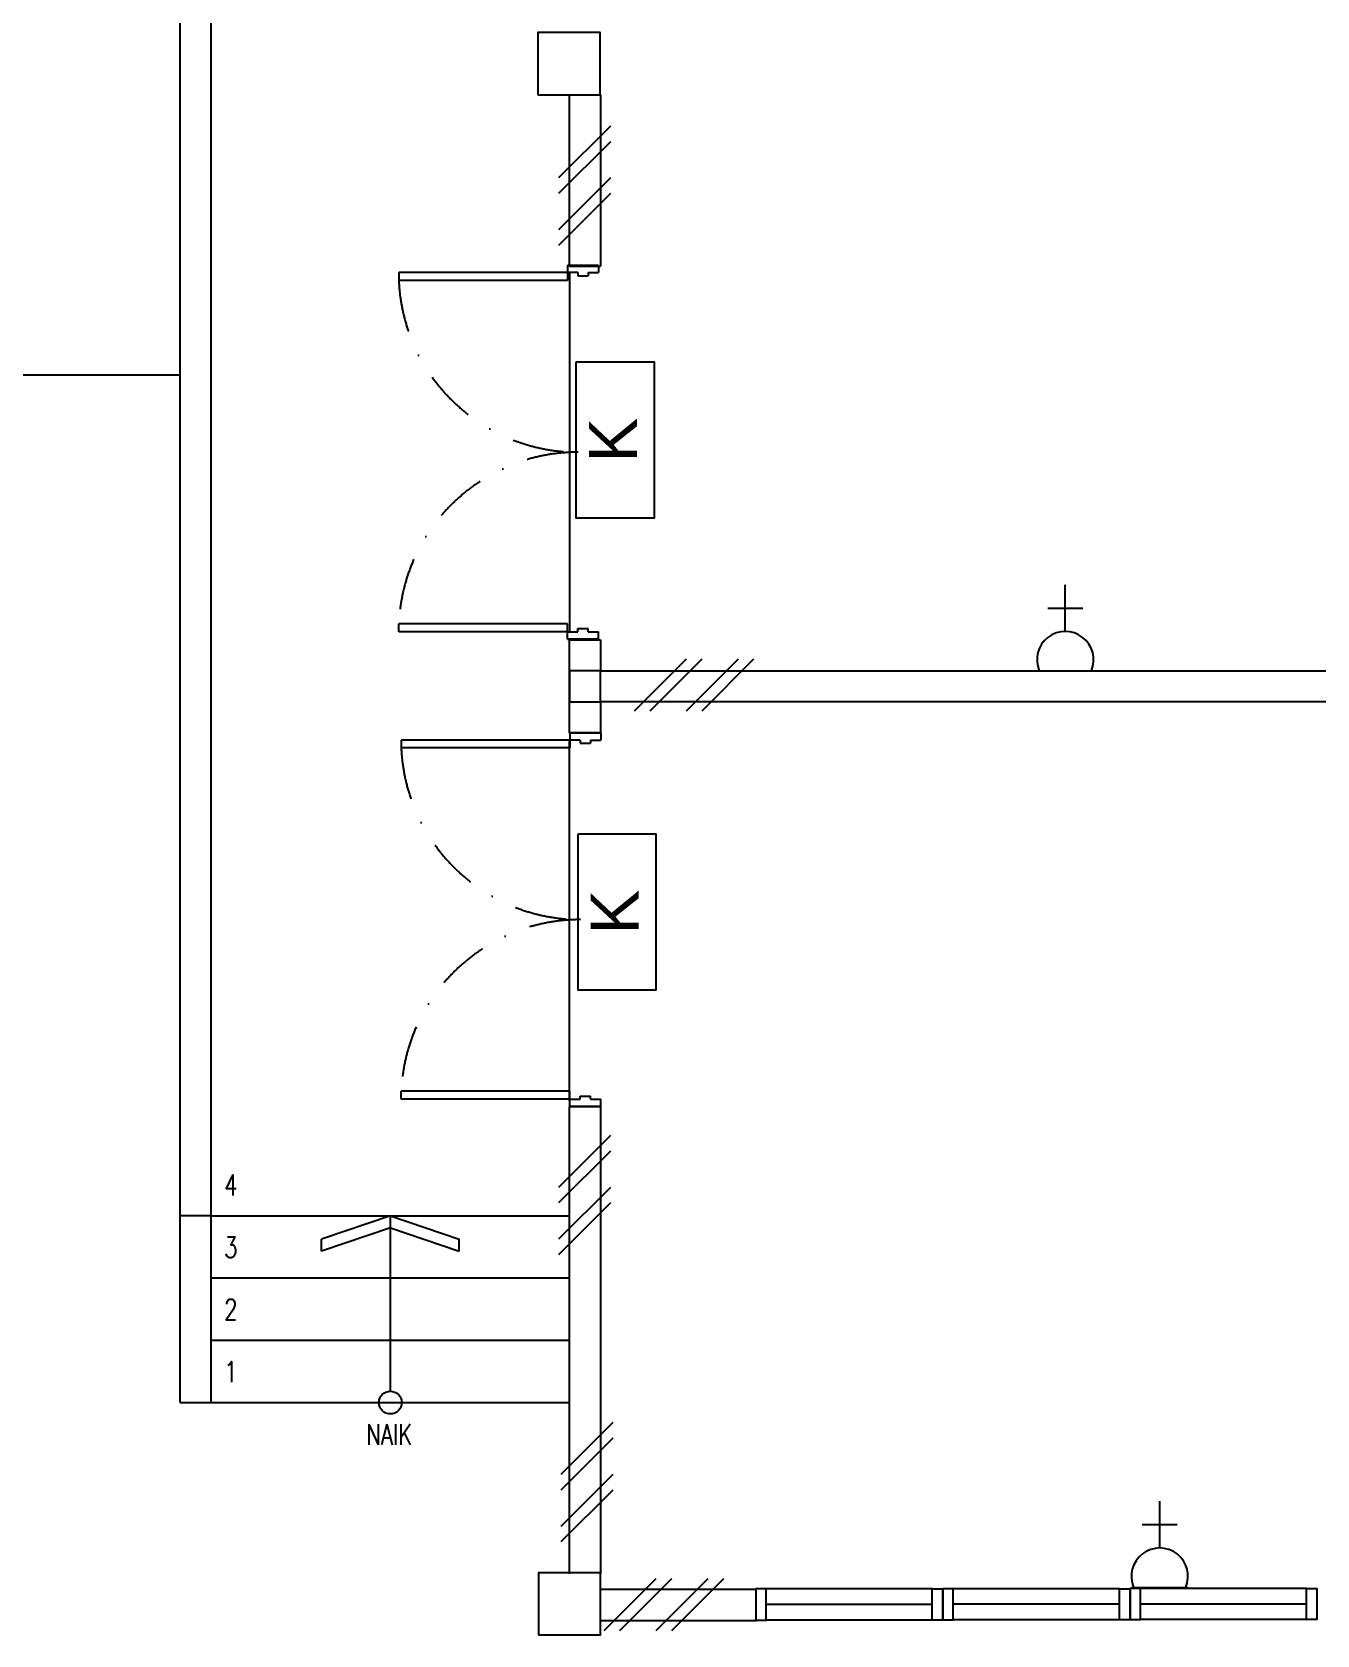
# Model space of a CAD drawing. Header units: millimetres. Extents: x 1824 to 81424, y 1027 to 57127.
# Drawn here: x 51121 to 57309, y 18053 to 25775 of the extents above; entities that cross this region are included whole.
import ezdxf

# ---------------------------------------------------------------- set-up
doc = ezdxf.new("R2010")
doc.units = ezdxf.units.MM
doc.linetypes.add('DASHDOT', pattern=[1, 0.5, -0.25, 0, -0.25])
doc.linetypes.add('HIDDEN', pattern=[0.375, 0.25, -0.125])
for name, color, linetype in [('A-COLUMN', 3, 'Continuous'), ('A-DOOR', 9, 'Continuous'), ('A-DROP', 8, 'Continuous'), ('A-NOTE', 2, 'Continuous'), ('A-STAIR', 2, 'Continuous'), ('A-SYM', 8, 'Continuous'), ('A-TXTBOMBA', 7, 'Continuous'), ('A-WALL', 1, 'Continuous'), ('A-WIN', 9, 'Continuous'), ('A-WLH', 7, 'Continuous'), ('ELECT', 6, 'Continuous')]:
    doc.layers.add(name, color=color, linetype=linetype)
doc.styles.add('arial', font='arial.ttf')
doc.styles.add('ROMANS', font='romans.shx', dxfattribs={"width": 0.75, "height": 200})

# ---------------------------------------------------------------- blocks, each defined once
blk = doc.blocks.new('A$C49831240')
at = {"layer": 'A-WLH', "color": 8}
for p, q in [((250, 575), (0, 325)), ((250, 500), (0, 250)), ((250, 325), (0, 75)), ((250, 250), (0, 0))]:
    blk.add_line(p, q, dxfattribs=at)
blk = doc.blocks.new('A$C04C40081')
at = {"layer": 'A-WIN', "color": 8}
for p, q in [((850, 150), (50, 150)), ((850, 75), (50, 75)), ((850, 0), (50, 0))]:
    blk.add_line(p, q, dxfattribs=at)
at = {"layer": 'A-WIN', "color": 8, "linetype": 'Continuous'}
for points in [[(50, 150), (0, 150), (0, 0), (50, 0)], [(850, 150), (900, 150), (900, 0), (850, 0)]]:
    blk.add_lwpolyline(points, close=True, dxfattribs=at)
blk = doc.blocks.new('A$C13432639')
at = {"layer": 'A-DOOR', "color": 8, "linetype": 'Continuous'}
for p, q in [((962.2, 1800), (812.2, 1800)), ((812.2, 1800), (812.2, 1765)), ((812.2, 1800), (962.2, 1800)), ((812.2, 1800), (812.2, 1800)), ((962.2, 1800), (962.2, 1765)), ((962.2, 1800), (962.2, 1800)), ((862.2, 1765), (812.2, 1765)), ((862.2, 1765), (862.2, 1750)), ((862.2, 1750), (912.2, 1750)), ((912.2, 1765), (912.2, 1750)), ((912.2, 1765), (962.2, 1765)), ((812.2, 0), (812.2, 35)), ((812.2, 35), (862.2, 35)), ((962.2, 0), (812.2, 0)), ((812.2, 0), (962.2, 0)), ((812.2, 0), (962.2, 0)), ((962.2, 0), (812.2, 0)), ((812.2, 0), (962.2, 0)), ((812.2, 0), (812.2, 0)), ((962.2, 0), (812.2, 0)), ((812.2, 0), (962.2, 0)), ((812.2, 0), (812.2, 0)), ((862.2, 35), (862.2, 50)), ((862.2, 50), (912.2, 50)), ((912.2, 35), (912.2, 50)), ((912.2, 35), (962.2, 35)), ((962.2, 0), (962.2, 35)), ((962.2, 0), (962.2, 0)), ((962.2, 0), (962.2, 0))]:
    blk.add_line(p, q, dxfattribs=at)
at = {"layer": 'A-DOOR', "color": 8}
for p, q in [((812.2, 1765), (0, 1765)), ((0, 1765), (0, 1727)), ((812.2, 1727), (0, 1727)), ((812.2, 1765), (812.2, 1727)), ((812.2, 73), (0, 73)), ((0, 35), (0, 73)), ((812.2, 35), (0, 35)), ((812.2, 35), (812.2, 73))]:
    blk.add_line(p, q, dxfattribs=at)
at = {"layer": 'A-DOOR', "color": 8, "linetype": 'DASHDOT', "ltscale": 500}
for centre, start, end in [((864.2, 1765), 182.51785, 270), ((864.2, 35), 90, 177.48215)]:
    blk.add_arc(centre, 865, start, end, dxfattribs=at)
blk = doc.blocks.new('SOCKET')
at = {"layer": 'ELECT', "color": 6}
for p, q in [((15248.7, 25891.4), (15248.7, 26116.4)), ((15164.3, 26003.9), (15333.1, 26003.9)), ((15112.3, 25701.6), (15385.1, 25701.6))]:
    blk.add_line(p, q, dxfattribs=at)
blk.add_arc((15248.7, 25755), 136.4, 336.97635, 203.02365, dxfattribs=at)

msp = doc.modelspace()

# ---------------------------------------------------------------- linework, layer by layer
at = {"layer": 'A-COLUMN', "color": 8}
for points in [[(53556.3, 25472.6), (53856.3, 25472.6), (53856.3, 25772.6), (53556.3, 25772.6)], [(53859, 22697.9), (53709, 22697.9), (53709, 22547.9), (53859, 22547.9)], [(53559.3, 18053.4), (53859.3, 18053.4), (53859.3, 18353.4), (53559.3, 18353.4)]]:
    msp.add_lwpolyline(points, close=True, dxfattribs=at)
at = {"layer": 'A-DROP', "color": 8}
for p, q in [((53709, 24618.9), (53709, 22882.9)), ((50859, 24122.9), (51834, 24122.9)), ((53709, 20626.9), (53709, 22362.9))]:
    msp.add_line(p, q, dxfattribs=at)
at = {"layer": 'A-NOTE', "color": 8, "linetype": 'Continuous', "ltscale": 500}
for p, q in [((52846.5, 20072.9), (52515.6, 19960.1)), ((52846.5, 20015.2), (52515.6, 19902.5)), ((52846.5, 19227.9), (52846.5, 20072.9)), ((52846.5, 20072.9), (53177.5, 19960.1)), ((52846.5, 20015.2), (53177.5, 19902.5)), ((52515.6, 19902.5), (52515.6, 19960.1)), ((53177.5, 19902.5), (53177.5, 19960.1))]:
    msp.add_line(p, q, dxfattribs=at)
msp.add_circle((52846.5, 19172.9), 55, dxfattribs=at)
at = {"layer": 'A-STAIR', "color": 8}
for p, q in [((51984, 19172.9), (51984, 40922.9)), ((51834, 19172.9), (51834, 28472.9)), ((51984, 20072.9), (51834, 20072.9)), ((51984, 20072.9), (53709, 20072.9)), ((51984, 19772.9), (53709, 19772.9)), ((51984, 19472.9), (53709, 19472.9)), ((51834, 19172.9), (53709, 19172.9))]:
    msp.add_line(p, q, dxfattribs=at)
at = {"layer": 'A-TXTBOMBA', "color": 7}
for points in [[(53740, 24184.2), (53740, 23434.2), (54117.9, 23434.2), (54117.9, 24184.2)], [(53748.7, 21910.9), (53748.7, 21160.9), (54126.5, 21160.9), (54126.5, 21910.9)]]:
    msp.add_lwpolyline(points, close=True, dxfattribs=at)
at = {"layer": 'A-WALL', "color": 8}
for p, q in [((53709, 24647.9), (53709, 25472.9)), ((53859, 25472.9), (53859, 24647.9)), ((53709, 24647.9), (53859, 24647.9)), ((53709, 22397.9), (53709, 22847.9)), ((53709, 22847.9), (53859, 22847.9)), ((53859, 22847.9), (53859, 22697.9)), ((53859, 22697.9), (62559, 22697.9)), ((53859, 22547.9), (53859, 22397.9)), ((62559, 22547.9), (53859, 22547.9)), ((53709, 18347.9), (53709, 20597.9)), ((53859, 20597.9), (53859, 18347.9)), ((54609, 18272.9), (53859, 18272.9)), ((54609, 18122.9), (54609, 18272.9)), ((53859, 18122.9), (54609, 18122.9))]:
    msp.add_line(p, q, dxfattribs=at)
at = {"layer": 'A-WLH', "color": 8}
for p, q in [((54022.8, 22504.9), (54272.8, 22754.9)), ((54097.8, 22504.9), (54347.8, 22754.9)), ((54272.8, 22504.9), (54522.8, 22754.9)), ((54347.8, 22504.9), (54597.8, 22754.9)), ((53876.8, 18075.3), (54126.8, 18325.3)), ((53951.8, 18075.3), (54201.8, 18325.3)), ((54126.8, 18075.3), (54376.8, 18325.3)), ((54201.8, 18075.3), (54451.8, 18325.3))]:
    msp.add_line(p, q, dxfattribs=at)

# ---------------------------------------------------------------- block references
at = {"layer": 'A-DOOR', "color": 8}
for p in [(52887, 22851.1), (52898.8, 20599.4)]:
    msp.add_blockref('A$C13432639', p, dxfattribs=at)
at = {"layer": 'A-WIN', "color": 8}
for p in [(54606.2, 18125.3), (55507.6, 18126.2), (56408.9, 18127.4)]:
    msp.add_blockref('A$C04C40081', p, dxfattribs=at)
at = {"layer": 'A-WLH', "color": 8}
for p in [(53656, 24746.9), (53656.7, 19884.6), (53667.5, 18501.4)]:
    msp.add_blockref('A$C49831240', p, dxfattribs=at)
at = {"layer": 'ELECT', "color": 7, "linetype": 'HIDDEN'}
for p in [(40848.4, -3003.8), (41303.1, -7419)]:
    msp.add_blockref('SOCKET', p, dxfattribs=at)

# ---------------------------------------------------------------- texts
at = {"layer": 'A-NOTE', "color": 8, "linetype": 'Continuous', "ltscale": 500, "style": 'ROMANS', "width": 0.75}
msp.add_text('NAIK', height=100, dxfattribs=at).set_placement((52729.7, 18969.3))
at = {"layer": 'A-SYM', "color": 8, "linetype": 'HIDDEN', "ltscale": 500, "style": 'ROMANS', "width": 0.75}
for s, p in [('4', (52045.9, 20170.7)), ('3', (52045.9, 19870.7)), ('2', (52045.9, 19570.7)), ('1', (52045.9, 19270.7))]:
    msp.add_text(s, height=100, dxfattribs=at).set_placement(p)
at = {"layer": 'A-TXTBOMBA', "color": 7, "style": 'arial'}
for p in [(54033.6, 23701.4), (54042.2, 21428.1)]:
    msp.add_text('K', height=230.5, rotation=90, dxfattribs=at).set_placement(p)

doc.saveas('drawing.dxf')
